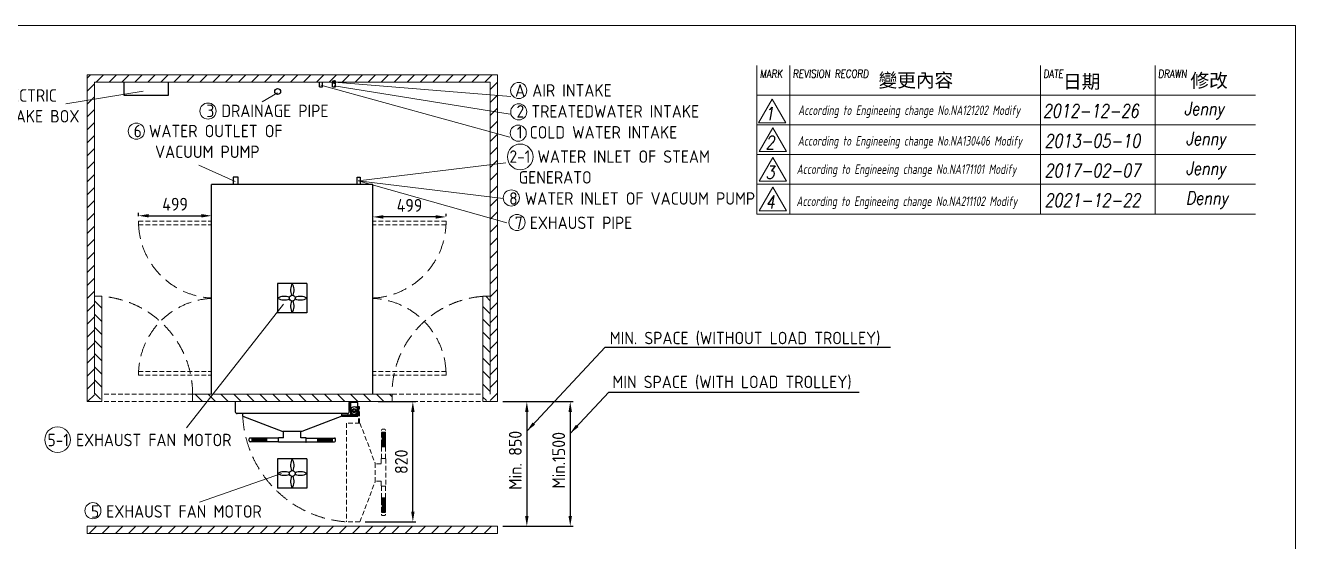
# Model space of a CAD drawing. Header units: millimetres. Extents: x -215875 to 28542, y -2277 to 9297.
# Drawn here: x 19877 to 28542, y 5776 to 9297 of the extents above; entities that cross this region are included whole.
import ezdxf

# ---------------------------------------------------------------- set-up
doc = ezdxf.new("R2010")
doc.units = ezdxf.units.MM
doc.header["$MEASUREMENT"] = 0
doc.linetypes.add('HIDDEN', pattern=[9.525, 6.35, -3.175])
doc.layers.get('0').update_dxf_attribs({"lineweight": 25})
for name, color, linetype, lineweight in [('D', 3, 'Continuous', 13), ('F', 7, 'Continuous', 15), ('H', 2, 'HIDDEN', 15), ('S', 4, 'Continuous', 15), ('T', 4, 'Continuous', 15)]:
    doc.layers.add(name, color=color, linetype=linetype, lineweight=lineweight)
doc.styles.get("Standard").update_dxf_attribs({"font": 'KAIU.TTF'})
doc.styles.add('STU25', font='isocp2.shx')
doc.styles.add('Text', font='romans.shx', dxfattribs={"width": 0.8, "oblique": 10})
doc.dimstyles.new('STU25', dxfattribs={"dimscale": 35, "dimtxt": 2.5, "dimasz": 2, "dimexe": 0.6, "dimexo": 1, "dimgap": 1, "dimtad": 1, "dimdsep": 46, "dimtxsty": 'STU25', "dimcen": 2, "dimazin": 2, "dimtfac": 1, "dimtmove": 0, "dimatfit": 3, "dimfxl": 0, "dimtolj": 1, "dimtzin": 0, "dimarcsym": 0})
doc.dimstyles.new('STU25$7', dxfattribs={"dimscale": 35, "dimtxt": 2.5, "dimasz": 2, "dimexe": 1.25, "dimexo": 0.625, "dimgap": 1, "dimtad": 0, "dimdec": 4, "dimdsep": 46, "dimtxsty": 'STU25', "dimcen": 2.5, "dimazin": 2, "dimtfac": 1, "dimtdec": 4, "dimtmove": 0, "dimatfit": 3, "dimfxl": 0, "dimtolj": 1, "dimtzin": 0, "dimarcsym": 0})
pattern_1 = [(315, (239188.677, 22943.6), (44.194174, 44.194174), [])]

# ---------------------------------------------------------------- blocks, each defined once
blk = doc.blocks.new('*D9')
at = {"layer": 'D', "color": 0, "lineweight": -2}
for p, q in [((23132.9, 6730.2), (23318.7, 6730.2)), ((23297.7, 6660.2), (23297.7, 5950.2)), ((23132.9, 5880.2), (23318.7, 5880.2))]:
    blk.add_line(p, q, dxfattribs=at)
at = {"layer": 'D', "color": 0}
for points in [[(23309.3, 6660.2), (23286, 6660.2), (23297.7, 6730.2)], [(23286, 5950.2), (23309.3, 5950.2), (23297.7, 5880.2)]]:
    blk.add_solid(points, dxfattribs=at)
at = {"layer": 'Defpoints', "color": 0}
for p in [(23097.9, 6730.2), (23097.9, 5880.2), (23297.7, 5880.2)]:
    blk.add_point(p, dxfattribs=at)
at = {"layer": 'D', "color": 0, "insert": (23218.9, 6330.2), "char_height": 87.5, "attachment_point": 5, "rotation": 90, "style": 'STU25'}
blk.add_mtext('\\A1;{\\Fisocp2.shx;Min. 850}', dxfattribs=at)
blk = doc.blocks.new('*D10')
at = {"layer": 'D', "color": 0, "lineweight": -2}
for p, q in [((23132.9, 6730.2), (23614.8, 6730.2)), ((23593.8, 6660.2), (23593.8, 5950.2)), ((23132.9, 5880.2), (23614.8, 5880.2))]:
    blk.add_line(p, q, dxfattribs=at)
at = {"layer": 'D', "color": 0}
for points in [[(23605.4, 6660.2), (23582.1, 6660.2), (23593.8, 6730.2)], [(23582.1, 5950.2), (23605.4, 5950.2), (23593.8, 5880.2)]]:
    blk.add_solid(points, dxfattribs=at)
at = {"layer": 'Defpoints', "color": 0}
for p in [(23097.9, 6730.2), (23097.9, 5880.2), (23593.8, 5880.2)]:
    blk.add_point(p, dxfattribs=at)
at = {"layer": 'D', "color": 0, "insert": (23515, 6330.2), "char_height": 87.5, "attachment_point": 5, "rotation": 90, "style": 'STU25'}
blk.add_mtext('\\A1;{\\Fisocp2.shx;Min.1500}', dxfattribs=at)
blk = doc.blocks.new('*D12')
at = {"layer": 'D', "color": 0, "lineweight": -2}
for p, q in [((22282.9, 6730.2), (22541.2, 6730.2)), ((22520.2, 5980.2), (22520.2, 6660.2)), ((22194, 5910.2), (22541.2, 5910.2))]:
    blk.add_line(p, q, dxfattribs=at)
at = {"layer": 'D', "color": 0}
for points in [[(22531.9, 6660.2), (22508.5, 6660.2), (22520.2, 6730.2)], [(22508.5, 5980.2), (22531.9, 5980.2), (22520.2, 5910.2)]]:
    blk.add_solid(points, dxfattribs=at)
at = {"layer": 'Defpoints', "color": 0}
for p in [(22247.9, 6730.2), (22520.2, 6730.2), (22159, 5910.2)]:
    blk.add_point(p, dxfattribs=at)
at = {"layer": 'D', "color": 0, "insert": (22441.5, 6320.2), "char_height": 87.5, "attachment_point": 5, "rotation": 90, "style": 'STU25'}
blk.add_mtext('\\A1;820', dxfattribs=at)
blk = doc.blocks.new('*D14')
at = {"layer": 'D', "color": 0, "lineweight": -2}
for p, q in [((22247.9, 7995.2), (22247.9, 8011.2)), ((22676.9, 7990.2), (22317.9, 7990.2)), ((22746.9, 7995.2), (22746.9, 8011.2))]:
    blk.add_line(p, q, dxfattribs=at)
at = {"layer": 'D', "color": 0}
for points in [[(22317.9, 8001.9), (22317.9, 7978.6), (22247.9, 7990.2)], [(22676.9, 7978.6), (22676.9, 8001.9), (22746.9, 7990.2)]]:
    blk.add_solid(points, dxfattribs=at)
at = {"layer": 'Defpoints', "color": 0}
for p in [(22247.9, 7990.2), (22247.9, 7960.2), (22746.9, 7960.2)]:
    blk.add_point(p, dxfattribs=at)
at = {"layer": 'D', "color": 0, "insert": (22497.4, 8069), "char_height": 87.5, "attachment_point": 5, "style": 'STU25'}
blk.add_mtext('\\A1;499', dxfattribs=at)
blk = doc.blocks.new('*D15')
at = {"layer": 'D', "color": 0, "lineweight": -2}
for p, q in [((20648.9, 7995.2), (20648.9, 8019.1)), ((20718.9, 7998.1), (21077.9, 7998.1)), ((21147.9, 7995.2), (21147.9, 8019.1))]:
    blk.add_line(p, q, dxfattribs=at)
at = {"layer": 'D', "color": 0}
for points in [[(20718.9, 8009.8), (20718.9, 7986.5), (20648.9, 7998.1)], [(21077.9, 7986.5), (21077.9, 8009.8), (21147.9, 7998.1)]]:
    blk.add_solid(points, dxfattribs=at)
at = {"layer": 'Defpoints', "color": 0}
for p in [(21147.9, 7998.1), (20648.9, 7960.2), (21147.9, 7960.2)]:
    blk.add_point(p, dxfattribs=at)
at = {"layer": 'D', "color": 0, "insert": (20898.4, 8076.9), "char_height": 87.5, "attachment_point": 5, "style": 'STU25'}
blk.add_mtext('\\A1;499', dxfattribs=at)

msp = doc.modelspace()

# ---------------------------------------------------------------- hatches: boundary and pattern name
msp.add_hatch(color=256).paths.add_polyline_path([(21982.889, 8920.991, 1), (21982.889, 8899.47, 1)])
at = {"layer": 'H', "ltscale": 5}
h = msp.add_hatch(dxfattribs=at)
h.set_pattern_fill('ANSI31', color=256, scale=500, style=0)
h.set_pattern_definition([(45, (239188.677, 22943.6), (-44.194174, 44.194174), [])])
h.paths.add_polyline_path([(20347.889, 8910.231), (21972.128, 8910.231, -1), (21993.65, 8910.231), (23047.889, 8910.231), (23047.889, 6780.231), (23047.889, 6730.231), (23097.889, 6730.231), (23097.889, 8960.231), (20297.889, 8960.231), (20297.889, 6730.231), (20347.889, 6730.231), (20347.889, 6780.231), (20347.889, 7449.446)])
h = msp.add_hatch(dxfattribs=at)
h.set_pattern_fill('ANSI31', color=256, scale=20, angle=270, style=0)
h.set_pattern_definition([(315, (254358.84, 22878.093), (44.90128, 44.90128), [])])
h.paths.add_polyline_path([(20347.889, 7449.446), (20347.889, 6780.231), (20372.889, 6736.929), (20397.889, 6751.363), (20397.889, 7449.446)])
h = msp.add_hatch(dxfattribs=at)
h.set_pattern_fill('ANSI31', color=256, scale=500, angle=270, style=0)
h.set_pattern_definition(pattern_1)
h.paths.add_polyline_path([(23047.889, 7449.446), (23047.889, 6780.231), (23022.889, 6736.929), (22997.889, 6751.363), (22997.889, 7449.446)])
h = msp.add_hatch(dxfattribs=at)
h.set_pattern_fill('ANSI31', color=256, scale=500, angle=270, style=0)
h.set_pattern_definition(pattern_1)
h.paths.add_polyline_path([(21017.105, 6780.231), (21017.105, 6730.231), (22378.673, 6730.231), (22378.673, 6780.231)])
h = msp.add_hatch(dxfattribs=at)
h.set_pattern_fill('ANSI31', color=256, scale=20, style=0)
h.set_pattern_definition([(45, (238622.46, 22893.6), (-44.90128, 44.90128), [])])
h.paths.add_polyline_path([(20297.889, 5880.231), (20297.889, 5830.231), (23097.889, 5830.231), (23097.889, 5880.231)])

# ---------------------------------------------------------------- linework, layer by layer
at = {"linetype": 'Continuous'}
for p, q in [((21884.222, 8877.856), (21884.222, 8910.231)), ((21884.222, 8877.856), (21904.222, 8877.856)), ((21904.222, 8877.856), (21904.222, 8910.231)), ((21972.889, 8877.856), (21972.889, 8910.231)), ((21972.889, 8877.856), (21992.889, 8877.856)), ((21992.889, 8877.856), (21992.889, 8910.231)), ((21597.889, 7536.231), (21597.889, 7336.231)), ((21797.889, 7536.231), (21597.889, 7536.231)), ((21797.889, 7536.231), (21797.889, 7336.231)), ((21797.889, 7336.231), (21597.889, 7336.231)), ((21597.889, 6340.231), (21597.889, 6140.231)), ((21797.889, 6340.231), (21597.889, 6340.231)), ((21797.889, 6340.231), (21797.889, 6140.231)), ((21797.889, 6140.231), (21597.889, 6140.231))]:
    msp.add_line(p, q, dxfattribs=at)
for p, q in [((21294.993, 8261.231), (21294.993, 8211.231)), ((21328.993, 8261.231), (21294.993, 8261.231)), ((21328.993, 8211.231), (21328.993, 8261.231)), ((22141.118, 8261.231), (22161.118, 8261.231)), ((22141.118, 8211.231), (22141.118, 8261.231)), ((22161.118, 8261.231), (22161.118, 8211.231)), ((21147.889, 6780.231), (21147.889, 8211.231)), ((22247.889, 8211.231), (21147.889, 8211.231)), ((22247.889, 6780.231), (22247.889, 8211.231)), ((21308.889, 6730.231), (21308.889, 6662.231)), ((22086.889, 6730.231), (22086.889, 6662.231)), ((22086.889, 6669.231), (22086.889, 6725.231)), ((22086.889, 6725.231), (22094.889, 6725.231)), ((22144.889, 6725.231), (22094.889, 6725.231)), ((22094.889, 6725.231), (22094.889, 6669.231)), ((22094.889, 6669.231), (22094.889, 6725.231)), ((22144.889, 6669.231), (22144.889, 6725.231)), ((22156.889, 6694.231), (22148.889, 6694.231)), ((22148.889, 6694.231), (22148.889, 6644.231)), ((21350.889, 6649.231), (21321.889, 6649.231)), ((22073.889, 6649.231), (21350.889, 6649.231)), ((21360.889, 6630.111), (21360.889, 6649.231)), ((21360.889, 6630.111), (21633.889, 6526.231)), ((22034.889, 6630.111), (21761.889, 6526.231)), ((22034.889, 6630.111), (22034.889, 6649.231)), ((22034.889, 6640.231), (22144.889, 6640.231)), ((22034.889, 6632.231), (22144.889, 6632.231)), ((22094.889, 6669.231), (22086.889, 6669.231)), ((22094.889, 6669.231), (22094.889, 6640.231)), ((22144.889, 6640.231), (22094.889, 6640.231)), ((22144.889, 6669.231), (22144.889, 6640.231)), ((22144.889, 6632.231), (22144.889, 6640.231)), ((21761.889, 6526.231), (21633.889, 6526.231)), ((21638.889, 6484.18), (21638.889, 6526.231)), ((21756.889, 6484.18), (21756.889, 6526.231)), ((21403.783, 6462.48), (21403.783, 6475.88)), ((21603.783, 6481.88), (21409.783, 6481.88)), ((21603.783, 6456.48), (21409.783, 6456.48)), ((21423.783, 6470.903), (21434.76, 6481.88)), ((21423.783, 6472.903), (21432.76, 6481.88)), ((21423.783, 6468.903), (21436.76, 6481.88)), ((21423.783, 6464.903), (21440.76, 6481.88)), ((21423.783, 6466.903), (21438.76, 6481.88)), ((21423.783, 6474.903), (21430.76, 6481.88)), ((21423.783, 6480.903), (21424.76, 6481.88)), ((21423.783, 6478.903), (21426.76, 6481.88)), ((21423.783, 6476.903), (21428.76, 6481.88)), ((21423.783, 6458.903), (21446.76, 6481.88)), ((21423.783, 6460.903), (21444.76, 6481.88)), ((21423.783, 6462.903), (21442.76, 6481.88)), ((21423.783, 6456.903), (21448.76, 6481.88)), ((21423.783, 6456.48), (21423.783, 6481.88)), ((21447.596, 6456.48), (21423.783, 6480.294)), ((21445.596, 6456.48), (21423.783, 6478.294)), ((21443.596, 6456.48), (21423.783, 6476.294)), ((21441.596, 6456.48), (21423.783, 6474.294)), ((21439.596, 6456.48), (21423.783, 6472.294)), ((21437.596, 6456.48), (21423.783, 6470.294)), ((21435.596, 6456.48), (21423.783, 6468.294)), ((21433.596, 6456.48), (21423.783, 6466.294)), ((21431.596, 6456.48), (21423.783, 6464.294)), ((21429.596, 6456.48), (21423.783, 6462.294)), ((21427.596, 6456.48), (21423.783, 6460.294)), ((21425.596, 6456.48), (21423.783, 6458.294)), ((21449.596, 6456.48), (21424.196, 6481.88)), ((21425.36, 6456.48), (21450.76, 6481.88)), ((21451.596, 6456.48), (21426.196, 6481.88)), ((21427.36, 6456.48), (21452.76, 6481.88)), ((21453.596, 6456.48), (21428.196, 6481.88)), ((21429.36, 6456.48), (21454.76, 6481.88)), ((21455.596, 6456.48), (21430.196, 6481.88)), ((21431.36, 6456.48), (21456.76, 6481.88)), ((21457.596, 6456.48), (21432.196, 6481.88)), ((21433.36, 6456.48), (21458.76, 6481.88)), ((21459.596, 6456.48), (21434.196, 6481.88)), ((21435.36, 6456.48), (21460.76, 6481.88)), ((21461.596, 6456.48), (21436.196, 6481.88)), ((21437.36, 6456.48), (21462.76, 6481.88)), ((21463.596, 6456.48), (21438.196, 6481.88)), ((21439.36, 6456.48), (21464.76, 6481.88)), ((21465.596, 6456.48), (21440.196, 6481.88)), ((21441.36, 6456.48), (21466.76, 6481.88)), ((21467.596, 6456.48), (21442.196, 6481.88)), ((21443.36, 6456.48), (21468.76, 6481.88)), ((21469.596, 6456.48), (21444.196, 6481.88)), ((21445.36, 6456.48), (21470.76, 6481.88)), ((21471.596, 6456.48), (21446.196, 6481.88)), ((21447.36, 6456.48), (21472.76, 6481.88)), ((21473.596, 6456.48), (21448.196, 6481.88)), ((21449.36, 6456.48), (21474.76, 6481.88)), ((21475.596, 6456.48), (21450.196, 6481.88)), ((21451.36, 6456.48), (21476.76, 6481.88)), ((21477.596, 6456.48), (21452.196, 6481.88)), ((21453.36, 6456.48), (21478.76, 6481.88)), ((21479.596, 6456.48), (21454.196, 6481.88)), ((21455.36, 6456.48), (21480.76, 6481.88)), ((21481.596, 6456.48), (21456.196, 6481.88)), ((21457.36, 6456.48), (21482.76, 6481.88)), ((21483.596, 6456.48), (21458.196, 6481.88)), ((21459.36, 6456.48), (21484.76, 6481.88)), ((21485.596, 6456.48), (21460.196, 6481.88)), ((21461.36, 6456.48), (21486.76, 6481.88)), ((21487.596, 6456.48), (21462.196, 6481.88)), ((21463.36, 6456.48), (21488.76, 6481.88)), ((21489.596, 6456.48), (21464.196, 6481.88)), ((21465.36, 6456.48), (21490.76, 6481.88)), ((21491.596, 6456.48), (21466.196, 6481.88)), ((21467.36, 6456.48), (21492.76, 6481.88)), ((21493.596, 6456.48), (21468.196, 6481.88)), ((21469.36, 6456.48), (21494.76, 6481.88)), ((21495.596, 6456.48), (21470.196, 6481.88)), ((21471.36, 6456.48), (21496.76, 6481.88)), ((21497.596, 6456.48), (21472.196, 6481.88)), ((21473.36, 6456.48), (21498.76, 6481.88)), ((21499.596, 6456.48), (21474.196, 6481.88)), ((21475.36, 6456.48), (21500.76, 6481.88)), ((21501.596, 6456.48), (21476.196, 6481.88)), ((21477.36, 6456.48), (21502.76, 6481.88)), ((21503.596, 6456.48), (21478.196, 6481.88)), ((21479.36, 6456.48), (21504.76, 6481.88)), ((21505.596, 6456.48), (21480.196, 6481.88)), ((21481.36, 6456.48), (21506.76, 6481.88)), ((21507.596, 6456.48), (21482.196, 6481.88)), ((21483.36, 6456.48), (21508.76, 6481.88)), ((21509.596, 6456.48), (21484.196, 6481.88)), ((21485.36, 6456.48), (21510.76, 6481.88)), ((21511.596, 6456.48), (21486.196, 6481.88)), ((21487.36, 6456.48), (21512.76, 6481.88)), ((21513.596, 6456.48), (21488.196, 6481.88)), ((21489.36, 6456.48), (21514.76, 6481.88)), ((21515.596, 6456.48), (21490.196, 6481.88)), ((21491.36, 6456.48), (21516.76, 6481.88)), ((21517.596, 6456.48), (21492.196, 6481.88)), ((21493.36, 6456.48), (21518.76, 6481.88)), ((21519.596, 6456.48), (21494.196, 6481.88)), ((21495.36, 6456.48), (21520.76, 6481.88)), ((21521.596, 6456.48), (21496.196, 6481.88)), ((21497.36, 6456.48), (21522.76, 6481.88)), ((21523.596, 6456.48), (21498.196, 6481.88)), ((21499.36, 6456.48), (21523.783, 6480.903)), ((21523.783, 6458.294), (21500.196, 6481.88)), ((21501.36, 6456.48), (21523.783, 6478.903)), ((21523.783, 6460.294), (21502.196, 6481.88)), ((21503.36, 6456.48), (21523.783, 6476.903)), ((21523.783, 6462.294), (21504.196, 6481.88)), ((21505.36, 6456.48), (21523.783, 6474.903)), ((21523.783, 6464.294), (21506.196, 6481.88)), ((21507.36, 6456.48), (21523.783, 6472.903)), ((21523.783, 6466.294), (21508.196, 6481.88)), ((21509.36, 6456.48), (21523.783, 6470.903)), ((21523.783, 6468.294), (21510.196, 6481.88)), ((21511.36, 6456.48), (21523.783, 6468.903)), ((21523.783, 6470.294), (21512.196, 6481.88)), ((21513.36, 6456.48), (21523.783, 6466.903)), ((21523.783, 6472.294), (21514.196, 6481.88)), ((21515.36, 6456.48), (21523.783, 6464.903)), ((21523.783, 6474.294), (21516.196, 6481.88)), ((21517.36, 6456.48), (21523.783, 6462.903)), ((21523.783, 6476.294), (21518.196, 6481.88)), ((21519.36, 6456.48), (21523.783, 6460.903)), ((21523.783, 6478.294), (21520.196, 6481.88)), ((21521.36, 6456.48), (21523.783, 6458.903)), ((21523.783, 6480.294), (21522.196, 6481.88)), ((21523.783, 6456.48), (21523.783, 6481.88)), ((21638.889, 6484.18), (21603.783, 6484.18)), ((21603.783, 6454.18), (21603.783, 6484.18)), ((21603.783, 6456.48), (21603.783, 6481.88)), ((21790.889, 6454.18), (21603.783, 6454.18)), ((21790.889, 6484.18), (21756.889, 6484.18)), ((21792.889, 6456.18), (21792.889, 6482.18)), ((21792.889, 6481.88), (21986.889, 6481.88)), ((21792.889, 6456.48), (21986.889, 6456.48)), ((21872.889, 6464.294), (21890.476, 6481.88)), ((21872.889, 6480.294), (21874.476, 6481.88)), ((21872.889, 6474.294), (21880.476, 6481.88)), ((21872.889, 6476.294), (21878.476, 6481.88)), ((21872.889, 6478.294), (21876.476, 6481.88)), ((21872.889, 6468.294), (21886.476, 6481.88)), ((21872.889, 6470.294), (21884.476, 6481.88)), ((21872.889, 6472.294), (21882.476, 6481.88)), ((21872.889, 6466.294), (21888.476, 6481.88)), ((21872.889, 6456.48), (21872.889, 6481.88)), ((21872.889, 6458.294), (21896.476, 6481.88)), ((21872.889, 6460.294), (21894.476, 6481.88)), ((21872.889, 6462.294), (21892.476, 6481.88)), ((21897.312, 6456.48), (21872.889, 6480.903)), ((21895.312, 6456.48), (21872.889, 6478.903)), ((21893.312, 6456.48), (21872.889, 6476.903)), ((21891.312, 6456.48), (21872.889, 6474.903)), ((21889.312, 6456.48), (21872.889, 6472.903)), ((21887.312, 6456.48), (21872.889, 6470.903)), ((21885.312, 6456.48), (21872.889, 6468.903)), ((21883.312, 6456.48), (21872.889, 6466.903)), ((21881.312, 6456.48), (21872.889, 6464.903)), ((21879.312, 6456.48), (21872.889, 6462.903)), ((21877.312, 6456.48), (21872.889, 6460.903)), ((21875.312, 6456.48), (21872.889, 6458.903)), ((21873.076, 6456.48), (21898.476, 6481.88)), ((21899.312, 6456.48), (21873.912, 6481.88)), ((21875.076, 6456.48), (21900.476, 6481.88)), ((21901.312, 6456.48), (21875.912, 6481.88)), ((21877.076, 6456.48), (21902.476, 6481.88)), ((21903.312, 6456.48), (21877.912, 6481.88)), ((21879.076, 6456.48), (21904.476, 6481.88)), ((21905.312, 6456.48), (21879.912, 6481.88)), ((21881.076, 6456.48), (21906.476, 6481.88)), ((21907.312, 6456.48), (21881.912, 6481.88)), ((21883.076, 6456.48), (21908.476, 6481.88)), ((21909.312, 6456.48), (21883.912, 6481.88)), ((21885.076, 6456.48), (21910.476, 6481.88)), ((21911.312, 6456.48), (21885.912, 6481.88)), ((21887.076, 6456.48), (21912.476, 6481.88)), ((21913.312, 6456.48), (21887.912, 6481.88)), ((21889.076, 6456.48), (21914.476, 6481.88)), ((21915.312, 6456.48), (21889.912, 6481.88)), ((21891.076, 6456.48), (21916.476, 6481.88)), ((21917.312, 6456.48), (21891.912, 6481.88)), ((21893.076, 6456.48), (21918.476, 6481.88)), ((21919.312, 6456.48), (21893.912, 6481.88)), ((21895.076, 6456.48), (21920.476, 6481.88)), ((21921.312, 6456.48), (21895.912, 6481.88)), ((21897.076, 6456.48), (21922.476, 6481.88)), ((21923.312, 6456.48), (21897.912, 6481.88)), ((21899.076, 6456.48), (21924.476, 6481.88)), ((21925.312, 6456.48), (21899.912, 6481.88)), ((21901.076, 6456.48), (21926.476, 6481.88)), ((21927.312, 6456.48), (21901.912, 6481.88)), ((21903.076, 6456.48), (21928.476, 6481.88)), ((21929.312, 6456.48), (21903.912, 6481.88)), ((21905.076, 6456.48), (21930.476, 6481.88)), ((21931.312, 6456.48), (21905.912, 6481.88)), ((21907.076, 6456.48), (21932.476, 6481.88)), ((21933.312, 6456.48), (21907.912, 6481.88)), ((21909.076, 6456.48), (21934.476, 6481.88)), ((21935.312, 6456.48), (21909.912, 6481.88)), ((21911.076, 6456.48), (21936.476, 6481.88)), ((21937.312, 6456.48), (21911.912, 6481.88)), ((21913.076, 6456.48), (21938.476, 6481.88)), ((21939.312, 6456.48), (21913.912, 6481.88)), ((21915.076, 6456.48), (21940.476, 6481.88)), ((21941.312, 6456.48), (21915.912, 6481.88)), ((21917.076, 6456.48), (21942.476, 6481.88)), ((21943.312, 6456.48), (21917.912, 6481.88)), ((21919.076, 6456.48), (21944.476, 6481.88)), ((21945.312, 6456.48), (21919.912, 6481.88)), ((21921.076, 6456.48), (21946.476, 6481.88)), ((21947.312, 6456.48), (21921.912, 6481.88)), ((21923.076, 6456.48), (21948.476, 6481.88)), ((21949.312, 6456.48), (21923.912, 6481.88)), ((21925.076, 6456.48), (21950.476, 6481.88)), ((21951.312, 6456.48), (21925.912, 6481.88)), ((21927.076, 6456.48), (21952.476, 6481.88)), ((21953.312, 6456.48), (21927.912, 6481.88)), ((21929.076, 6456.48), (21954.476, 6481.88)), ((21955.312, 6456.48), (21929.912, 6481.88)), ((21931.076, 6456.48), (21956.476, 6481.88)), ((21957.312, 6456.48), (21931.912, 6481.88)), ((21933.076, 6456.48), (21958.476, 6481.88)), ((21959.312, 6456.48), (21933.912, 6481.88)), ((21935.076, 6456.48), (21960.476, 6481.88)), ((21961.312, 6456.48), (21935.912, 6481.88)), ((21937.076, 6456.48), (21962.476, 6481.88)), ((21963.312, 6456.48), (21937.912, 6481.88)), ((21939.076, 6456.48), (21964.476, 6481.88)), ((21965.312, 6456.48), (21939.912, 6481.88)), ((21941.076, 6456.48), (21966.476, 6481.88)), ((21967.312, 6456.48), (21941.912, 6481.88)), ((21943.076, 6456.48), (21968.476, 6481.88)), ((21969.312, 6456.48), (21943.912, 6481.88)), ((21945.076, 6456.48), (21970.476, 6481.88)), ((21971.312, 6456.48), (21945.912, 6481.88)), ((21947.076, 6456.48), (21972.476, 6481.88)), ((21972.889, 6456.903), (21947.912, 6481.88)), ((21949.076, 6456.48), (21972.889, 6480.294)), ((21972.889, 6458.903), (21949.912, 6481.88)), ((21951.076, 6456.48), (21972.889, 6478.294)), ((21972.889, 6460.903), (21951.912, 6481.88)), ((21953.076, 6456.48), (21972.889, 6476.294)), ((21972.889, 6462.903), (21953.912, 6481.88)), ((21955.076, 6456.48), (21972.889, 6474.294)), ((21972.889, 6464.903), (21955.912, 6481.88)), ((21957.076, 6456.48), (21972.889, 6472.294)), ((21972.889, 6466.903), (21957.912, 6481.88)), ((21959.076, 6456.48), (21972.889, 6470.294)), ((21972.889, 6468.903), (21959.912, 6481.88)), ((21961.076, 6456.48), (21972.889, 6468.294)), ((21972.889, 6470.903), (21961.912, 6481.88)), ((21963.076, 6456.48), (21972.889, 6466.294)), ((21972.889, 6472.903), (21963.912, 6481.88)), ((21965.076, 6456.48), (21972.889, 6464.294)), ((21972.889, 6474.903), (21965.912, 6481.88)), ((21967.076, 6456.48), (21972.889, 6462.294)), ((21972.889, 6476.903), (21967.912, 6481.88)), ((21969.076, 6456.48), (21972.889, 6460.294)), ((21972.889, 6478.903), (21969.912, 6481.88)), ((21971.076, 6456.48), (21972.889, 6458.294)), ((21972.889, 6480.903), (21971.912, 6481.88)), ((21972.889, 6456.48), (21972.889, 6481.88)), ((21992.889, 6462.48), (21992.889, 6475.88))]:
    msp.add_line(p, q)
msp.add_lwpolyline([(20548.586, 8910.231), (20548.586, 8820.633), (20853.275, 8820.633), (20853.275, 8910.231)], dxfattribs=at)
for centre, radius in [((21597.889, 8845.231), 20), ((21982.889, 8910.231), 10.761), ((21697.889, 7436.231), 20), ((21697.889, 7436.231), 20), ((21697.889, 7436.231), 20), ((21697.889, 7436.231), 20), ((22119.889, 6669.231), 14), ((22119.889, 6669.231), 8), ((21697.889, 6240.231), 20), ((21697.889, 6240.231), 20), ((21697.889, 6240.231), 20), ((21697.889, 6240.231), 20)]:
    msp.add_circle(centre, radius)
for centre, radius, start, end in [((21778.914, 7490.355), 93.11, 150.4818019, 201.9770324), ((21616.865, 7490.355), 93.11, 338.0229676, 29.5181981), ((21643.765, 7355.206), 93.11, 68.0229676, 119.5181981), ((21643.765, 7517.255), 93.11, 240.4818019, 291.9770324), ((21778.914, 7382.106), 93.11, 158.0229676, 209.5181981), ((21616.865, 7382.106), 93.11, 330.4818019, 21.9770324), ((21752.014, 7355.206), 93.11, 60.4818019, 111.9770324), ((21752.014, 7517.255), 93.11, 248.0229676, 299.5181981), ((22119.889, 6669.231), 25, 0, 180), ((21321.889, 6662.231), 13, 180, 270), ((22073.889, 6662.231), 13, 270, 0), ((22119.889, 6669.231), 25, 180, 0), ((21409.783, 6475.88), 6, 90, 180), ((21409.783, 6462.48), 6, 180, 270), ((21790.889, 6482.18), 2, 0, 90), ((21790.889, 6456.18), 2, 270, 0), ((21986.889, 6475.88), 6, 0, 90), ((21986.889, 6462.48), 6, 270, 0), ((21778.914, 6294.355), 93.11, 150.4818019, 201.9770324), ((21616.865, 6294.355), 93.11, 338.0229676, 29.5181981), ((21643.765, 6159.206), 93.11, 68.0229676, 119.5181981), ((21643.765, 6321.255), 93.11, 240.4818019, 291.9770324), ((21752.014, 6159.206), 93.11, 60.4818019, 111.9770324), ((21752.014, 6321.255), 93.11, 248.0229676, 299.5181981), ((21778.914, 6186.106), 93.11, 158.0229676, 209.5181981), ((21616.865, 6186.106), 93.11, 330.4818019, 21.9770324)]:
    msp.add_arc(centre, radius, start, end)
at = {"layer": 'D'}
for p, q in [((20681.58, 8847.128), (20152.807, 8761.06)), ((21982.889, 8910.231), (23187.653, 8811.061)), ((21308.731, 8231.403), (21061.506, 8343.369)), ((22146.315, 8237.178), (23155.218, 8359.37)), ((22146.315, 8237.178), (23136.892, 8116.919)), ((22146.315, 8237.178), (23161.995, 7950.556)), ((21638.021, 7395.835), (20977.214, 6551.456)), ((21624.499, 6239.298), (21063.978, 6045.484))]:
    msp.add_line(p, q, dxfattribs=at)
at = {"layer": 'D', "linetype": 'Continuous'}
for p, q in [((21892.998, 8888.109), (23181.662, 8534.181)), ((21983.828, 8885.374), (23184.941, 8691.992)), ((21597.889, 8835.795), (21492.838, 8774.747))]:
    msp.add_line(p, q, dxfattribs=at)
at = {"layer": 'D'}
for centre, radius in [((23242.296, 8852.235), 55), ((21122.911, 8712.233), 55), ((23242.471, 8706.768), 55), ((20634.062, 8575.167), 55), ((23239.292, 8561.817), 55), ((23252.859, 8399.887), 87.5), ((23191.823, 8119.679), 55), ((23230.682, 7952.418), 55), ((20096.815, 6470.8), 87.5), ((20337.983, 5986.249), 55)]:
    msp.add_circle(centre, radius, dxfattribs=at)
at = {"layer": 'F'}
msp.add_line((24867.559, 9022.554), (24867.559, 8010.054), dxfattribs=at)
at = {"layer": 'F', "color": 7}
for p, q in [((25092.559, 9022.554), (25092.559, 8010.054)), ((26800.73, 8010.054), (26800.73, 9022.554)), ((27584.457, 8010.054), (27584.457, 9022.554)), ((28267.548, 8820.054), (24867.559, 8820.054)), ((24867.559, 8617.554), (28267.548, 8617.554)), ((24867.559, 8415.054), (28267.548, 8415.054)), ((24867.559, 8212.554), (28267.548, 8212.554)), ((24867.559, 8010.054), (28267.548, 8010.054))]:
    msp.add_line(p, q, dxfattribs=at)
at = {"layer": 'F', "color": 6}
msp.add_lwpolyline([(15356.57, 9296.576), (15356.57, 26.576), (28541.57, 26.576), (28541.57, 9296.576)], close=True, dxfattribs=at)
msp.add_lwpolyline([(15356.57, 9296.576), (15356.57, 26.576), (28541.57, 26.576), (28541.57, 9296.576)], close=True, dxfattribs=at)
at = {"layer": 'F', "color": 7}
for points in [[(24971.168, 8794.551), (24877.678, 8632.62), (25064.659, 8632.62)], [(24974.907, 8597.759), (24881.416, 8435.828), (25068.398, 8435.828)], [(24974.907, 8395.259), (24881.416, 8233.328), (25068.398, 8233.328)], [(24974.907, 8192.759), (24881.416, 8030.828), (25068.398, 8030.828)]]:
    msp.add_lwpolyline(points, close=True, dxfattribs=at)
at = {"layer": 'H', "ltscale": 5}
for p, q in [((20648.889, 7935.231), (20648.889, 7960.231)), ((20648.889, 7960.231), (21147.889, 7960.231)), ((20648.889, 7935.231), (21147.889, 7935.231)), ((22746.889, 7960.231), (22247.889, 7960.231)), ((22746.889, 7935.231), (22247.889, 7935.231)), ((22746.889, 7935.231), (22746.889, 7960.231)), ((20648.889, 6936.231), (21147.889, 6936.231)), ((20648.889, 6936.231), (20648.889, 6911.231)), ((22746.889, 6936.231), (22247.889, 6936.231)), ((22746.889, 6936.231), (22746.889, 6911.231)), ((20648.889, 6911.231), (21147.889, 6911.231)), ((22746.889, 6911.231), (22247.889, 6911.231)), ((21017.105, 6780.231), (20397.889, 6780.231)), ((22378.673, 6780.231), (22997.889, 6780.231)), ((21017.105, 6730.231), (20397.889, 6730.231)), ((22119.889, 6694.231), (22148.889, 6694.231)), ((22148.889, 6584.231), (22148.889, 6694.231)), ((22156.889, 6584.231), (22156.889, 6694.231)), ((22378.673, 6730.231), (22997.889, 6730.231)), ((22119.889, 6644.231), (22148.889, 6644.231)), ((22067.889, 6584.231), (22067.889, 5910.231)), ((22159.009, 6584.231), (22067.889, 6584.231)), ((22159.009, 6584.231), (22262.889, 6311.231)), ((22307.239, 6342.231), (22307.239, 6536.231)), ((22330.217, 6522.231), (22307.239, 6499.253)), ((22328.217, 6522.231), (22307.239, 6501.253)), ((22326.217, 6522.231), (22307.239, 6503.253)), ((22332.217, 6522.231), (22307.239, 6497.253)), ((22332.639, 6522.231), (22307.239, 6522.231)), ((22318.217, 6522.231), (22307.239, 6511.253)), ((22316.217, 6522.231), (22307.239, 6513.253)), ((22320.217, 6522.231), (22307.239, 6509.253)), ((22322.217, 6522.231), (22307.239, 6507.253)), ((22314.217, 6522.231), (22307.239, 6515.253)), ((22308.217, 6522.231), (22307.239, 6521.253)), ((22310.217, 6522.231), (22307.239, 6519.253)), ((22312.217, 6522.231), (22307.239, 6517.253)), ((22324.217, 6522.231), (22307.239, 6505.253)), ((22332.639, 6496.417), (22307.239, 6521.817)), ((22332.639, 6520.653), (22307.239, 6495.253)), ((22332.639, 6494.417), (22307.239, 6519.817)), ((22332.639, 6518.653), (22307.239, 6493.253)), ((22332.639, 6492.417), (22307.239, 6517.817)), ((22332.639, 6516.653), (22307.239, 6491.253)), ((22332.639, 6490.417), (22307.239, 6515.817)), ((22332.639, 6514.653), (22307.239, 6489.253)), ((22332.639, 6488.417), (22307.239, 6513.817)), ((22332.639, 6512.653), (22307.239, 6487.253)), ((22332.639, 6486.417), (22307.239, 6511.817)), ((22332.639, 6510.653), (22307.239, 6485.253)), ((22332.639, 6484.417), (22307.239, 6509.817)), ((22332.639, 6508.653), (22307.239, 6483.253)), ((22332.639, 6482.417), (22307.239, 6507.817)), ((22332.639, 6506.653), (22307.239, 6481.253)), ((22332.639, 6480.417), (22307.239, 6505.817)), ((22332.639, 6504.653), (22307.239, 6479.253)), ((22332.639, 6478.417), (22307.239, 6503.817)), ((22332.639, 6502.653), (22307.239, 6477.253)), ((22332.639, 6476.417), (22307.239, 6501.817)), ((22332.639, 6500.653), (22307.239, 6475.253)), ((22332.639, 6474.417), (22307.239, 6499.817)), ((22332.639, 6498.653), (22307.239, 6473.253)), ((22332.639, 6498.417), (22308.826, 6522.231)), ((22332.639, 6500.417), (22310.826, 6522.231)), ((22332.639, 6502.417), (22312.826, 6522.231)), ((22326.639, 6542.231), (22313.239, 6542.231)), ((22332.639, 6504.417), (22314.826, 6522.231)), ((22332.639, 6506.417), (22316.826, 6522.231)), ((22332.639, 6508.417), (22318.826, 6522.231)), ((22332.639, 6510.417), (22320.826, 6522.231)), ((22332.639, 6512.417), (22322.826, 6522.231)), ((22332.639, 6514.417), (22324.826, 6522.231)), ((22332.639, 6516.417), (22326.826, 6522.231)), ((22332.639, 6518.417), (22328.826, 6522.231)), ((22332.639, 6520.417), (22330.826, 6522.231)), ((22332.639, 6342.231), (22332.639, 6536.231)), ((22332.639, 6472.417), (22307.239, 6497.817)), ((22332.639, 6496.653), (22307.239, 6471.253)), ((22332.639, 6470.417), (22307.239, 6495.817)), ((22332.639, 6494.653), (22307.239, 6469.253)), ((22332.639, 6468.417), (22307.239, 6493.817)), ((22332.639, 6492.653), (22307.239, 6467.253)), ((22332.639, 6466.417), (22307.239, 6491.817)), ((22332.639, 6490.653), (22307.239, 6465.253)), ((22332.639, 6464.417), (22307.239, 6489.817)), ((22332.639, 6488.653), (22307.239, 6463.253)), ((22332.639, 6462.417), (22307.239, 6487.817)), ((22332.639, 6486.653), (22307.239, 6461.253)), ((22332.639, 6460.417), (22307.239, 6485.817)), ((22332.639, 6484.653), (22307.239, 6459.253)), ((22332.639, 6458.417), (22307.239, 6483.817)), ((22332.639, 6482.653), (22307.239, 6457.253)), ((22332.639, 6456.417), (22307.239, 6481.817)), ((22332.639, 6480.653), (22307.239, 6455.253)), ((22332.639, 6454.417), (22307.239, 6479.817)), ((22332.639, 6478.653), (22307.239, 6453.253)), ((22332.639, 6452.417), (22307.239, 6477.817)), ((22332.639, 6476.653), (22307.239, 6451.253)), ((22332.639, 6450.417), (22307.239, 6475.817)), ((22332.639, 6474.653), (22307.239, 6449.253)), ((22332.639, 6448.417), (22307.239, 6473.817)), ((22332.639, 6472.653), (22307.239, 6447.253)), ((22332.639, 6446.417), (22307.239, 6471.817)), ((22332.639, 6470.653), (22307.239, 6445.253)), ((22332.639, 6444.417), (22307.239, 6469.817)), ((22332.639, 6468.653), (22307.239, 6443.253)), ((22332.639, 6442.417), (22307.239, 6467.817)), ((22332.639, 6466.653), (22307.239, 6441.253)), ((22332.639, 6440.417), (22307.239, 6465.817)), ((22332.639, 6464.653), (22307.239, 6439.253)), ((22332.639, 6438.417), (22307.239, 6463.817)), ((22332.639, 6462.653), (22307.239, 6437.253)), ((22332.639, 6436.417), (22307.239, 6461.817)), ((22332.639, 6460.653), (22307.239, 6435.253)), ((22332.639, 6434.417), (22307.239, 6459.817)), ((22332.639, 6458.653), (22307.239, 6433.253)), ((22332.639, 6432.417), (22307.239, 6457.817)), ((22332.639, 6456.653), (22307.239, 6431.253)), ((22332.639, 6430.417), (22307.239, 6455.817)), ((22332.639, 6454.653), (22307.239, 6429.253)), ((22332.639, 6428.417), (22307.239, 6453.817)), ((22332.639, 6452.653), (22307.239, 6427.253)), ((22332.639, 6426.417), (22307.239, 6451.817)), ((22332.639, 6450.653), (22307.239, 6425.253)), ((22332.639, 6424.417), (22307.239, 6449.817)), ((22332.639, 6448.653), (22307.239, 6423.253)), ((22332.639, 6422.417), (22307.239, 6447.817)), ((22330.826, 6422.231), (22307.239, 6445.817)), ((22328.826, 6422.231), (22307.239, 6443.817)), ((22326.826, 6422.231), (22307.239, 6441.817)), ((22324.826, 6422.231), (22307.239, 6439.817)), ((22322.826, 6422.231), (22307.239, 6437.817)), ((22320.826, 6422.231), (22307.239, 6435.817)), ((22318.826, 6422.231), (22307.239, 6433.817)), ((22316.826, 6422.231), (22307.239, 6431.817)), ((22314.826, 6422.231), (22307.239, 6429.817)), ((22312.826, 6422.231), (22307.239, 6427.817)), ((22310.826, 6422.231), (22307.239, 6425.817)), ((22308.826, 6422.231), (22307.239, 6423.817)), ((22332.639, 6422.231), (22307.239, 6422.231)), ((22332.639, 6446.653), (22308.217, 6422.231)), ((22332.639, 6444.653), (22310.217, 6422.231)), ((22332.639, 6442.653), (22312.217, 6422.231)), ((22332.639, 6440.653), (22314.217, 6422.231)), ((22332.639, 6438.653), (22316.217, 6422.231)), ((22332.639, 6436.653), (22318.217, 6422.231)), ((22332.639, 6434.653), (22320.217, 6422.231)), ((22332.639, 6432.653), (22322.217, 6422.231)), ((22332.639, 6430.653), (22324.217, 6422.231)), ((22332.639, 6428.653), (22326.217, 6422.231)), ((22332.639, 6426.653), (22328.217, 6422.231)), ((22332.639, 6424.653), (22330.217, 6422.231)), ((22304.939, 6340.231), (22304.939, 6306.231)), ((22332.939, 6342.231), (22306.939, 6342.231)), ((22334.939, 6340.231), (22334.939, 6153.124)), ((22262.889, 6311.231), (22262.889, 6183.231)), ((22262.889, 6311.231), (22262.889, 6183.231)), ((22304.939, 6306.231), (22262.889, 6306.231)), ((22159.009, 5910.231), (22262.889, 6183.231)), ((22304.939, 6188.231), (22262.889, 6188.231)), ((22304.939, 6188.231), (22304.939, 6153.124)), ((22334.939, 6153.124), (22304.939, 6153.124)), ((22332.639, 6153.124), (22307.239, 6153.124)), ((22307.239, 6153.124), (22307.239, 5959.124)), ((22332.639, 6153.124), (22332.639, 5959.124)), ((22332.639, 6073.124), (22307.239, 6073.124)), ((22330.826, 6073.124), (22307.239, 6049.538)), ((22328.826, 6073.124), (22307.239, 6051.538)), ((22326.826, 6073.124), (22307.239, 6053.538)), ((22308.826, 6073.124), (22307.239, 6071.538)), ((22314.826, 6073.124), (22307.239, 6065.538)), ((22312.826, 6073.124), (22307.239, 6067.538)), ((22310.826, 6073.124), (22307.239, 6069.538)), ((22320.826, 6073.124), (22307.239, 6059.538)), ((22318.826, 6073.124), (22307.239, 6061.538)), ((22316.826, 6073.124), (22307.239, 6063.538)), ((22324.826, 6073.124), (22307.239, 6055.538)), ((22322.826, 6073.124), (22307.239, 6057.538)), ((22332.639, 6072.938), (22307.239, 6047.538)), ((22332.639, 6046.702), (22307.239, 6072.102)), ((22332.639, 6070.938), (22307.239, 6045.538)), ((22332.639, 6044.702), (22307.239, 6070.102)), ((22332.639, 6068.938), (22307.239, 6043.538)), ((22332.639, 6042.702), (22307.239, 6068.102)), ((22332.639, 6066.938), (22307.239, 6041.538)), ((22332.639, 6040.702), (22307.239, 6066.102)), ((22332.639, 6064.938), (22307.239, 6039.538)), ((22332.639, 6048.702), (22308.217, 6073.124)), ((22332.639, 6050.702), (22310.217, 6073.124)), ((22332.639, 6052.702), (22312.217, 6073.124)), ((22332.639, 6054.702), (22314.217, 6073.124)), ((22332.639, 6056.702), (22316.217, 6073.124)), ((22332.639, 6058.702), (22318.217, 6073.124)), ((22332.639, 6060.702), (22320.217, 6073.124)), ((22332.639, 6062.702), (22322.217, 6073.124)), ((22332.639, 6064.702), (22324.217, 6073.124)), ((22332.639, 6066.702), (22326.217, 6073.124)), ((22332.639, 6068.702), (22328.217, 6073.124)), ((22332.639, 6070.702), (22330.217, 6073.124)), ((22332.639, 6038.702), (22307.239, 6064.102)), ((22332.639, 6062.938), (22307.239, 6037.538)), ((22332.639, 6036.702), (22307.239, 6062.102)), ((22332.639, 6060.938), (22307.239, 6035.538)), ((22332.639, 6034.702), (22307.239, 6060.102)), ((22332.639, 6058.938), (22307.239, 6033.538)), ((22332.639, 6032.702), (22307.239, 6058.102)), ((22332.639, 6056.938), (22307.239, 6031.538)), ((22332.639, 6030.702), (22307.239, 6056.102)), ((22332.639, 6054.938), (22307.239, 6029.538)), ((22332.639, 6028.702), (22307.239, 6054.102)), ((22332.639, 6052.938), (22307.239, 6027.538)), ((22332.639, 6026.702), (22307.239, 6052.102)), ((22332.639, 6050.938), (22307.239, 6025.538)), ((22332.639, 6024.702), (22307.239, 6050.102)), ((22332.639, 6048.938), (22307.239, 6023.538)), ((22332.639, 6022.702), (22307.239, 6048.102)), ((22332.639, 6046.938), (22307.239, 6021.538)), ((22332.639, 6020.702), (22307.239, 6046.102)), ((22332.639, 6044.938), (22307.239, 6019.538)), ((22332.639, 6018.702), (22307.239, 6044.102)), ((22332.639, 6042.938), (22307.239, 6017.538)), ((22332.639, 6016.702), (22307.239, 6042.102)), ((22332.639, 6040.938), (22307.239, 6015.538)), ((22332.639, 6014.702), (22307.239, 6040.102)), ((22332.639, 6038.938), (22307.239, 6013.538)), ((22332.639, 6012.702), (22307.239, 6038.102)), ((22332.639, 6036.938), (22307.239, 6011.538)), ((22332.639, 6010.702), (22307.239, 6036.102)), ((22332.639, 6034.938), (22307.239, 6009.538)), ((22332.639, 6008.702), (22307.239, 6034.102)), ((22332.639, 6032.938), (22307.239, 6007.538)), ((22332.639, 6006.702), (22307.239, 6032.102)), ((22332.639, 6030.938), (22307.239, 6005.538)), ((22332.639, 6004.702), (22307.239, 6030.102)), ((22332.639, 6028.938), (22307.239, 6003.538)), ((22332.639, 6002.702), (22307.239, 6028.102)), ((22332.639, 6026.938), (22307.239, 6001.538)), ((22332.639, 6000.702), (22307.239, 6026.102)), ((22332.639, 6024.938), (22307.239, 5999.538)), ((22332.639, 5998.702), (22307.239, 6024.102)), ((22332.639, 6022.938), (22307.239, 5997.538)), ((22332.639, 5996.702), (22307.239, 6022.102)), ((22332.639, 6020.938), (22307.239, 5995.538)), ((22332.639, 5994.702), (22307.239, 6020.102)), ((22332.639, 6018.938), (22307.239, 5993.538)), ((22332.639, 5992.702), (22307.239, 6018.102)), ((22332.639, 6016.938), (22307.239, 5991.538)), ((22332.639, 5990.702), (22307.239, 6016.102)), ((22332.639, 6014.938), (22307.239, 5989.538)), ((22332.639, 5988.702), (22307.239, 6014.102)), ((22332.639, 6012.938), (22307.239, 5987.538)), ((22332.639, 5986.702), (22307.239, 6012.102)), ((22332.639, 6010.938), (22307.239, 5985.538)), ((22332.639, 5984.702), (22307.239, 6010.102)), ((22332.639, 6008.938), (22307.239, 5983.538)), ((22332.639, 5982.702), (22307.239, 6008.102)), ((22332.639, 6006.938), (22307.239, 5981.538)), ((22332.639, 5980.702), (22307.239, 6006.102)), ((22332.639, 6004.938), (22307.239, 5979.538)), ((22332.639, 5978.702), (22307.239, 6004.102)), ((22332.639, 6002.938), (22307.239, 5977.538)), ((22332.639, 5976.702), (22307.239, 6002.102)), ((22332.639, 6000.938), (22307.239, 5975.538)), ((22332.639, 5974.702), (22307.239, 6000.102)), ((22332.639, 5998.938), (22307.239, 5973.538)), ((22332.217, 5973.124), (22307.239, 5998.102)), ((22330.217, 5973.124), (22307.239, 5996.102)), ((22328.217, 5973.124), (22307.239, 5994.102)), ((22326.217, 5973.124), (22307.239, 5992.102)), ((22324.217, 5973.124), (22307.239, 5990.102)), ((22322.217, 5973.124), (22307.239, 5988.102)), ((22320.217, 5973.124), (22307.239, 5986.102)), ((22318.217, 5973.124), (22307.239, 5984.102)), ((22316.217, 5973.124), (22307.239, 5982.102)), ((22314.217, 5973.124), (22307.239, 5980.102)), ((22332.639, 5996.938), (22308.826, 5973.124)), ((22332.639, 5994.938), (22310.826, 5973.124)), ((22332.639, 5992.938), (22312.826, 5973.124)), ((22332.639, 5990.938), (22314.826, 5973.124)), ((22332.639, 5988.938), (22316.826, 5973.124)), ((22332.639, 5986.938), (22318.826, 5973.124)), ((22332.639, 5984.938), (22320.826, 5973.124)), ((22332.639, 5982.938), (22322.826, 5973.124)), ((22332.639, 5980.938), (22324.826, 5973.124)), ((22332.639, 5978.938), (22326.826, 5973.124)), ((22159.009, 5910.231), (22067.889, 5910.231)), ((22312.217, 5973.124), (22307.239, 5978.102)), ((22310.217, 5973.124), (22307.239, 5976.102)), ((22308.217, 5973.124), (22307.239, 5974.102)), ((22332.639, 5973.124), (22307.239, 5973.124)), ((22326.639, 5953.124), (22313.239, 5953.124)), ((22332.639, 5976.938), (22328.826, 5973.124)), ((22332.639, 5974.938), (22330.826, 5973.124))]:
    msp.add_line(p, q, dxfattribs=at)
msp.add_circle((22119.889, 6669.231), 8, dxfattribs=at)
at = {"layer": 'H', "ltscale": 15}
for centre, radius, start, end in [((21172.889, 7960.231), 524, 182.7346154, 267.2653846), ((22222.889, 7960.231), 524, 272.7346154, 357.2653846), ((20347.889, 6780.231), 670, 0, 85.7202168), ((21172.889, 6911.231), 524, 92.7346154, 177.2653846), ((22222.889, 6911.231), 524, 2.7346154, 87.2653846), ((23047.889, 6780.231), 670, 94.2797832, 180), ((22119.889, 6669.231), 760.779, 182.9474929, 266.0807219)]:
    msp.add_arc(centre, radius, start, end, dxfattribs=at)
at = {"layer": 'H', "ltscale": 5}
for centre, radius, start, end in [((22119.889, 6669.231), 25, 90, 270), ((22313.239, 6536.231), 6, 90, 180), ((22326.639, 6536.231), 6, 0, 90), ((22306.939, 6340.231), 2, 90, 180), ((22332.939, 6340.231), 2, 0, 90), ((22313.239, 5959.124), 6, 180, 270), ((22326.639, 5959.124), 6, 270, 0)]:
    msp.add_arc(centre, radius, start, end, dxfattribs=at)
at = {"layer": 'S', "linetype": 'Continuous'}
for p, q in [((20297.889, 8960.231), (23097.889, 8960.231)), ((20297.889, 8960.231), (20297.889, 6730.231)), ((23097.889, 8960.231), (23097.889, 6730.231)), ((20347.889, 8910.231), (20347.889, 6780.231)), ((20347.889, 8910.231), (23047.889, 8910.231)), ((23047.889, 8910.231), (23047.889, 6780.231)), ((21017.105, 6780.231), (22378.673, 6780.231)), ((20297.889, 6730.231), (20376.757, 6730.231)), ((20397.889, 6730.231), (20297.889, 6730.231)), ((21017.105, 6730.231), (22378.673, 6730.231)), ((22997.889, 6730.231), (23097.889, 6730.231))]:
    msp.add_line(p, q, dxfattribs=at)
at = {"layer": 'S'}
for p, q in [((20347.889, 7449.446), (20347.889, 6780.231)), ((20397.889, 7449.446), (20347.889, 7449.446)), ((20397.889, 6730.231), (20397.889, 7449.446)), ((22997.889, 6730.231), (22997.889, 7449.446)), ((22997.889, 7449.446), (23047.889, 7449.446)), ((21017.105, 6730.231), (21017.105, 6780.231)), ((22378.673, 6730.231), (22378.673, 6780.231)), ((20297.889, 5880.231), (23097.889, 5880.231)), ((20297.889, 5880.231), (20297.889, 5830.231)), ((20297.889, 5830.231), (23097.889, 5830.231)), ((23097.889, 5880.231), (23097.889, 5830.231))]:
    msp.add_line(p, q, dxfattribs=at)

# ---------------------------------------------------------------- texts
at = {"layer": 'D', "color": 11, "char_height": 85, "attachment_point": 1}
for s, insert in [('{\\Fisocp2.shx;\\C3;4 ELECTRIC \\P  INTAKE BOX}', (19563.716, 8861.117)), ('{\\Fisocp2.shx;\\C3;A AIR INTAKE}', (23217.262, 8895.741)), ('{\\Fisocp2.shx;\\C3;3 DRAINAGE PIPE}', (21112.148, 8756.277)), ('{\\Fisocp2.shx;\\C3;2 TREATEDWATER INTAKE}', (23227.625, 8752.734)), ('{\\Fisocp2.shx;\\C3;6 WATER OUTLET OF \\P   VACUUM PUMP}', (20615.878, 8618.505)), ('{\\Fisocp2.shx;\\C3;1 COLD WATER INTAKE}', (23230.125, 8609.833)), ('{\\Fisocp2.shx;\\C3;2-1 WATER INLET OF STEAM \\P\\f???|b0|i0|c0|p65;  \\Fisocp2.shx;GENERATO}', (23179.246, 8444.186)), ('{\\Fisocp2.shx;\\C3;8 WATER INLET OF VACUUM PUMP}', (23177.261, 8158.506)), ('{\\Fisocp2.shx;\\C3;7 EXHAUST PIPE}', (23216.035, 7992.429)), ('{\\Fisocp2.shx;\\C3;MIN. SPACE (WITHOUT LOAD TROLLEY)}', (23863.514, 7206.738)), ('{\\Fisocp2.shx;\\C3;MIN SPACE (WITH LOAD TROLLEY)}', (23881.666, 6907.072)), ('{\\Fisocp2.shx;\\C3;5-1 EXHAUST FAN MOTOR}', (20028.462, 6511.048)), ('{\\Fisocp2.shx;\\C3;5 EXHAUST FAN MOTOR}', (20324.895, 6023.403))]:
    msp.add_mtext(s, dxfattribs=dict(at, insert=insert))
at = {"layer": 'F', "color": 1, "lineweight": 15, "style": 'Text', "oblique": 5, "width": 0.8}
for s, p in [('MARK', (24887.461, 8940.071)), ('REVISION RECORD', (25112.461, 8940.071)), ('DATE', (26820.632, 8940.071)), ('DRAWN', (27604.359, 8940.071))]:
    msp.add_text(s, height=54, dxfattribs=at).set_placement(p)
at = {"layer": 'F', "lineweight": -3}
for s, p in [('變更內容', (25696.894, 8875.586)), ('日期', (26955.075, 8866.686)), ('修改', (27824.281, 8873.806))]:
    msp.add_text(s, height=93.4085, dxfattribs=at).set_placement(p)
at = {"layer": 'T', "lineweight": 20, "style": 'Text', "oblique": 10, "width": 0.8}
for s, p in [('2012-12-26', (26817.593, 8668.444)), ('Jenny', (27780.901, 8684.244)), ('1', (24922.231, 8649.093)), ('2', (24925.969, 8452.301)), ('2013-05-10', (26829.091, 8463.903)), ('Jenny', (27792.399, 8479.703)), ('3', (24925.969, 8249.801)), ('2017-02-07', (26829.091, 8261.403)), ('Jenny', (27792.399, 8277.203)), ('2021-12-22', (26829.091, 8058.903)), ('Denny', (27792.399, 8074.703)), ('4', (24925.969, 8047.301))]:
    msp.add_text(s, height=90, dxfattribs=at).set_placement(p)
at = {"layer": 'T', "linetype": 'Continuous', "lineweight": 20, "char_height": 65, "attachment_point": 1, "style": 'Text'}
for s, insert in [('{\\Fisocp2.shx|c136;According to Engineeing change No.NA121202 Modify}', (25148.218, 8750.456)), ('{\\Fisocp2.shx|c136;According to Engineeing change No.NA130406 Modify}', (25146.266, 8541.587)), ('{\\Fisocp2.shx|c136;According to Engineeing change No.NA171101 Modify}', (25138.458, 8348.335)), ('{\\Fisocp2.shx|c136;According to Engineeing change No.NA211102 Modify}', (25136.506, 8129.706))]:
    msp.add_mtext(s, dxfattribs=dict(at, insert=insert))

# ---------------------------------------------------------------- dimensions: what is measured, and where the dimension line sits
at = {"layer": 'D'}
for base, p1, p2, picture, middle in [((21147.889, 7998.137), (20648.889, 7960.231), (21147.889, 7960.231), '*D15', (20898.389, 7998.137)), ((22247.889, 7990.238), (22746.889, 7960.231), (22247.889, 7960.231), '*D14', (22497.389, 7990.238))]:
    dim = msp.add_linear_dim(base=base, p1=p1, p2=p2, dimstyle='STU25', dxfattribs=at)
    dim.commit()
    dim.dimension.update_dxf_attribs({"geometry": picture, "text_midpoint": middle, "dimtype": 160})
dim = msp.add_linear_dim(base=(22520.214, 6730.231), p1=(22159.009, 5910.231), p2=(22247.889, 6730.231), angle=90, dimstyle='STU25', dxfattribs=at)
dim.commit()
dim.dimension.update_dxf_attribs({"geometry": '*D12', "text_midpoint": (22441.464, 6320.231)})
for base, text, picture, middle in [((23297.655, 5880.231), '{\\Fisocp2.shx;Min. <>}', '*D9', (23297.655, 6330.231)), ((23593.759, 5880.231), '{\\Fisocp2.shx;Min.1500}', '*D10', (23593.759, 6330.231))]:
    dim = msp.add_linear_dim(base=base, p1=(23097.889, 6730.231), p2=(23097.889, 5880.231), angle=90, text=text, dimstyle='STU25', dxfattribs=at)
    dim.commit()
    dim.dimension.update_dxf_attribs({"geometry": picture, "text_midpoint": middle, "dimtype": 160})

# ---------------------------------------------------------------- leaders
for points in [[(23297.655, 6529.594), (23832.318, 7100.978), (25777.521, 7100.978)], [(23593.759, 6513.802), (23856.528, 6795.395), (25565.38, 6795.395)]]:
    msp.add_leader(points, dimstyle='STU25$7', override={"dimgap": 1, "dimtad": 0}, dxfattribs=at)

doc.saveas('drawing.dxf')
